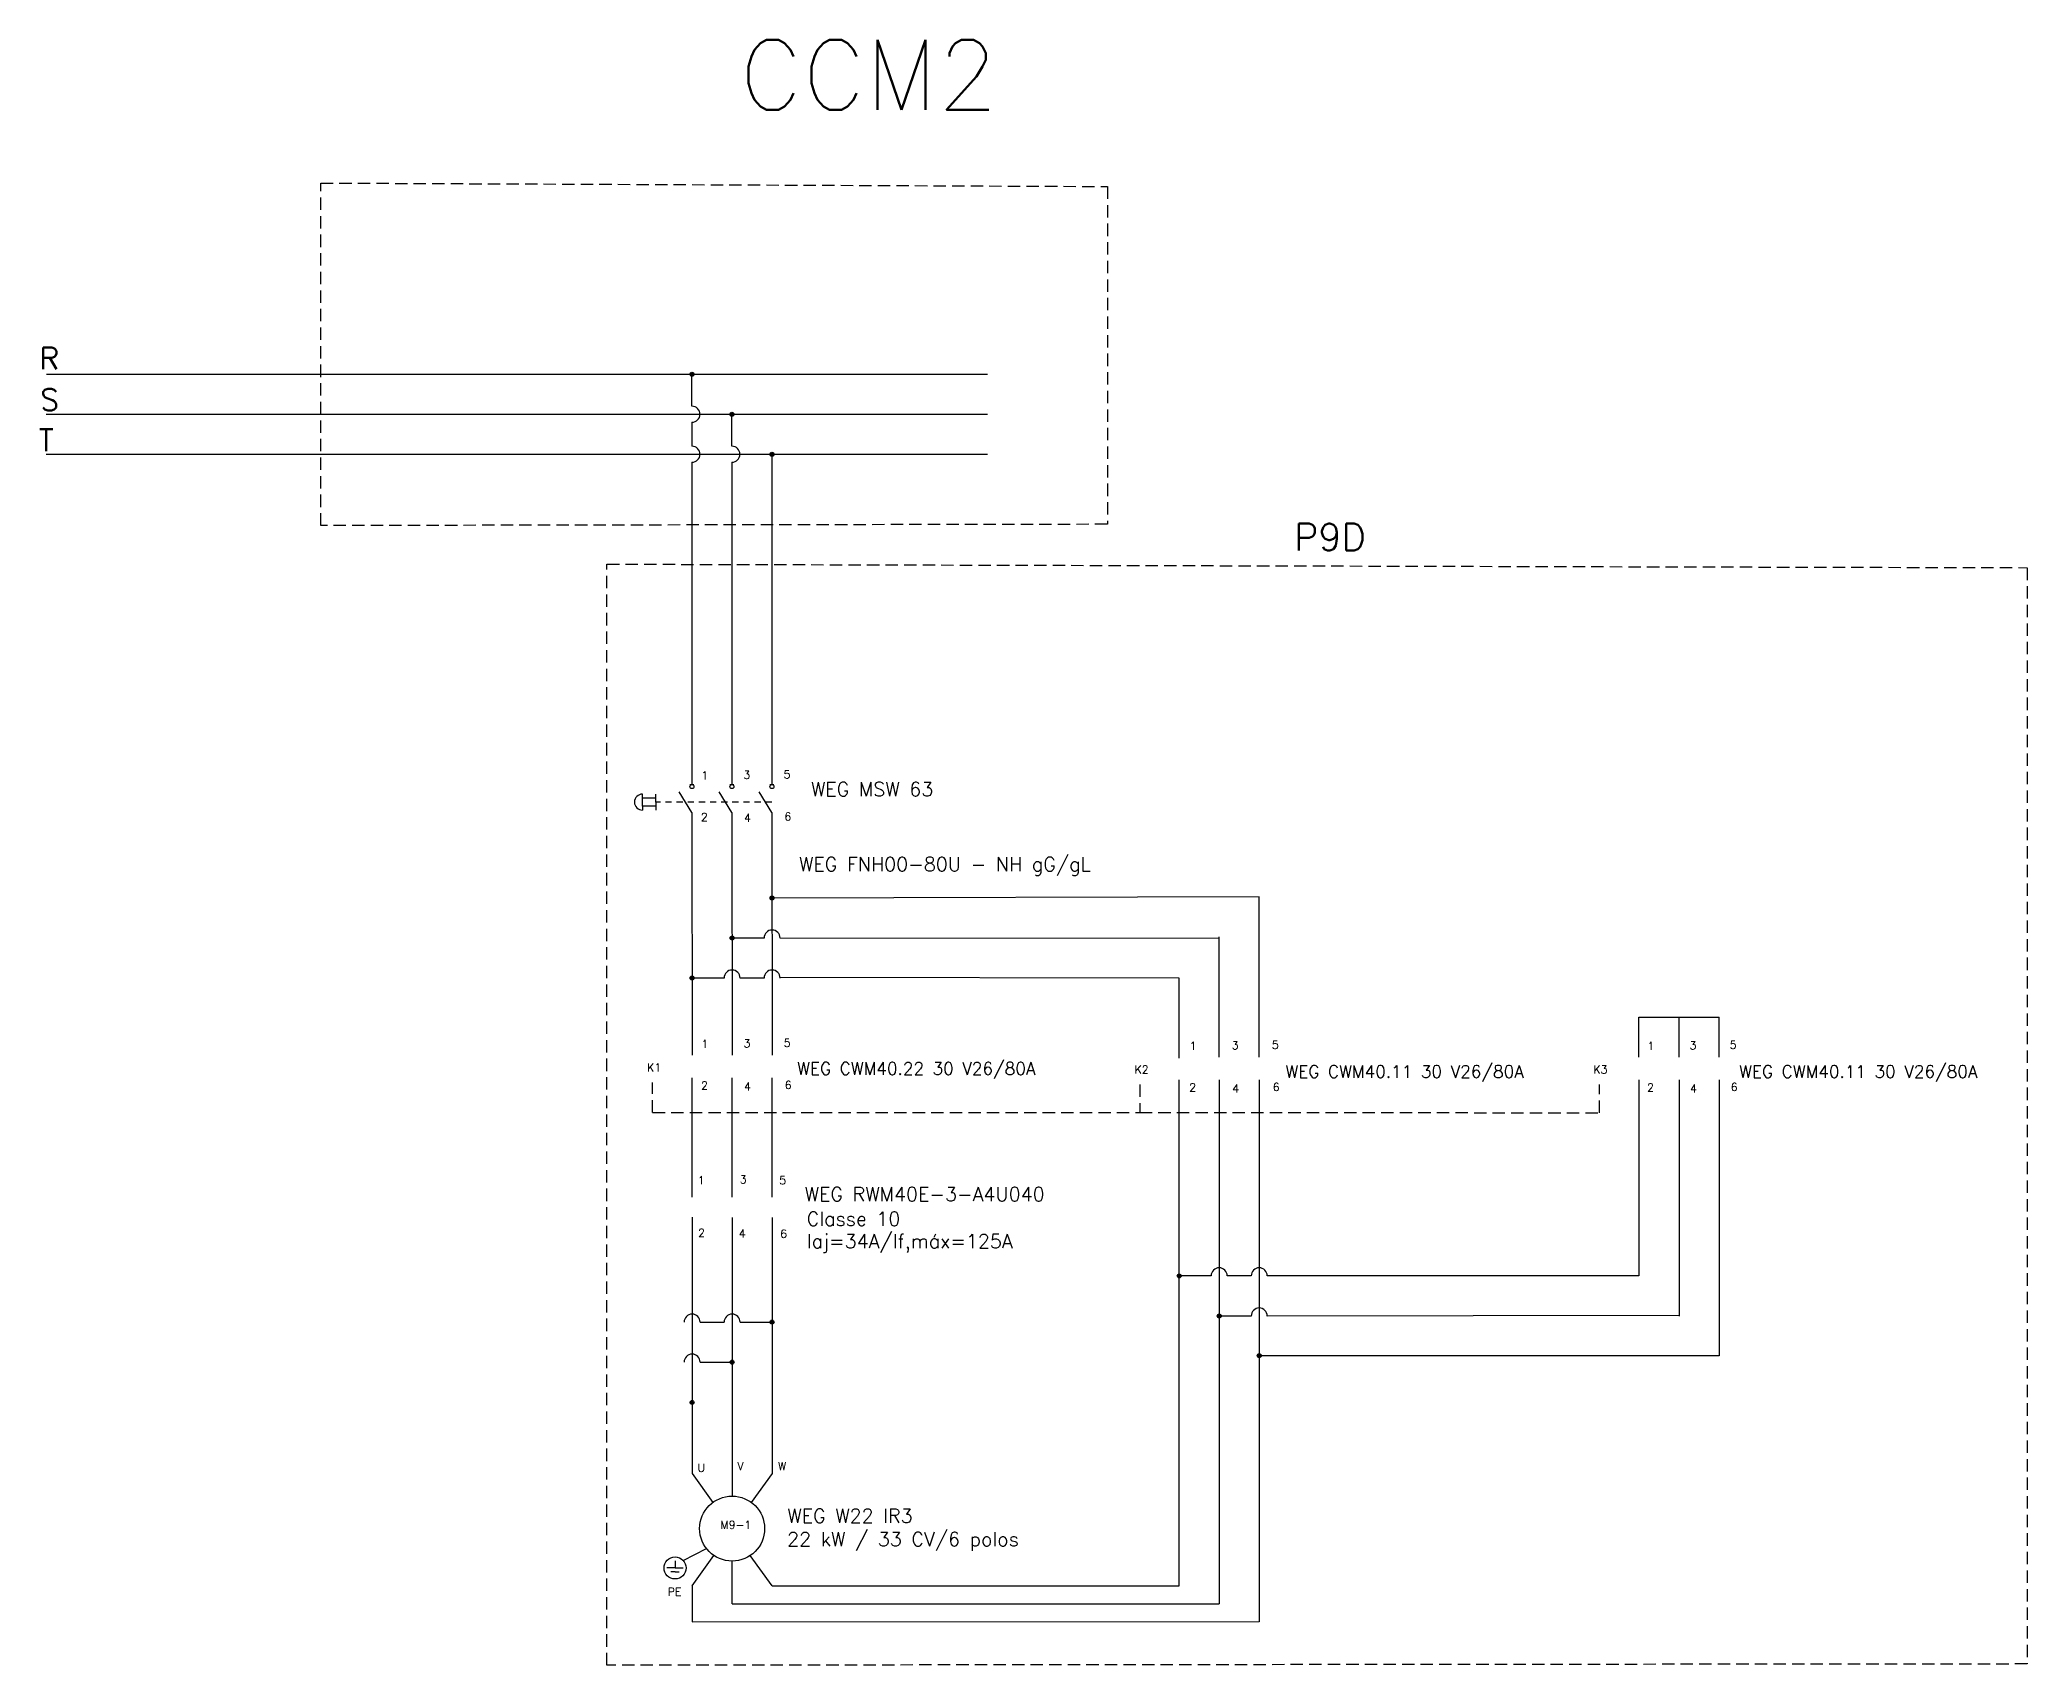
# Model space of a CAD drawing. Extents: x -646 to 641, y -139 to 322.
# Drawn here: x 5.21 to 45.34, y 117.46 to 150.28 of the extents above; entities that cross this region are included whole.
import ezdxf

# ---------------------------------------------------------------- set-up
doc = ezdxf.new("R2010")
doc.units = 0
doc.header["$MEASUREMENT"] = 0
doc.linetypes.add('DASHED2', pattern=[0.375, 0.25, -0.125])
doc.linetypes.add('HIDDEN', pattern=[0.375, 0.25, -0.125])
for name, color, linetype in [('_COTAS', 4, 'Continuous'), ('ELET_TRIFILAR_TEXTO', 4, 'Continuous'), ('Eletrocalha', 7, 'Continuous'), ('INTERTRAVAMENTO', 6, 'HIDDEN')]:
    doc.layers.add(name, color=color, linetype=linetype)
doc.layers.add('ELET_TRIFILAR_DESENHO', color=5, linetype='Continuous', plot=False)
doc.styles.add('ROMANS', font='romans')

# ---------------------------------------------------------------- blocks, each defined once
blk = doc.blocks.new('Nome - Contatos')
at = {"layer": 'ELET_TRIFILAR_TEXTO', "linetype": 'Continuous', "char_height": 0.2, "attachment_point": 1, "style": 'ROMANS'}
for s, insert in [('3', (143.513, 124.19)), ('5', (144.518, 124.204)), ('1', (142.46, 124.177)), ('2', (142.451, 123.136)), ('4', (143.528, 123.114)), ('6', (144.54, 123.15))]:
    blk.add_mtext_dynamic_manual_height_columns(s, width=0.31166, gutter_width=1.901, heights=[0.262], dxfattribs=dict(at, insert=insert))
blk = doc.blocks.new('Nome - Termico')
at = {"layer": 'ELET_TRIFILAR_TEXTO', "linetype": 'Continuous', "char_height": 0.2, "attachment_point": 1, "style": 'ROMANS'}
for s, insert in [('1', (149.774, 110.74)), ('3', (150.822, 110.762)), ('5', (151.809, 110.74)), ('2', (149.782, 109.425)), ('4', (150.799, 109.41)), ('6', (151.832, 109.402))]:
    blk.add_mtext_dynamic_manual_height_columns(s, width=0.31166, gutter_width=1.901, heights=[0.262], dxfattribs=dict(at, insert=insert))

msp = doc.modelspace()

# ---------------------------------------------------------------- hatches: boundary and pattern name
at = {"layer": 'ELET_TRIFILAR_DESENHO', "linetype": 'Continuous'}
h = msp.add_hatch(color=256, dxfattribs=at)
h.dxf.hatch_style = 1
h.paths.add_polyline_path([(18.419, 143.526, 1), (18.338, 143.526, 1)])
h = msp.add_hatch(color=256, dxfattribs=at)
h.dxf.hatch_style = 1
h.paths.add_polyline_path([(19.227, 142.718, 1), (19.146, 142.718, 1)])
h = msp.add_hatch(color=256, dxfattribs=at)
h.dxf.hatch_style = 1
h.paths.add_polyline_path([(19.954, 141.91), (20.035, 141.91, 1)])
h.paths.add_polyline_path([(19.994, 141.91), (19.994, 141.87, 0.414214), (20.035, 141.91)])
h.paths.add_polyline_path([(19.994, 141.87), (19.994, 141.91), (19.954, 141.91, 0.414214)])
h = msp.add_hatch(color=256, dxfattribs=at)
h.dxf.hatch_style = 1
h.paths.add_polyline_path([(20.038, 132.949, 1), (19.957, 132.949, 1)])
h = msp.add_hatch(color=256, dxfattribs=at)
h.dxf.hatch_style = 1
h.paths.add_polyline_path([(19.23, 132.141, 1), (19.149, 132.141, 1)])
h = msp.add_hatch(color=256, dxfattribs=at)
h.dxf.hatch_style = 1
h.paths.add_polyline_path([(18.422, 131.333, 1), (18.341, 131.333, 1)])
h = msp.add_hatch(color=256, dxfattribs=at)
h.dxf.hatch_style = 1
h.paths.add_polyline_path([(28.258, 125.319, 1), (28.177, 125.319, 1)])
h = msp.add_hatch(color=256, dxfattribs=at)
h.dxf.hatch_style = 1
h.paths.add_polyline_path([(19.957, 124.384, -1), (20.038, 124.384, -1)])
h = msp.add_hatch(color=256, dxfattribs=at)
h.dxf.hatch_style = 1
h.paths.add_polyline_path([(29.066, 124.508, 1), (28.985, 124.508, 1)])
h = msp.add_hatch(color=256, dxfattribs=at)
h.dxf.hatch_style = 1
h.paths.add_polyline_path([(19.23, 123.576, 1), (19.149, 123.576, 1)])
h = msp.add_hatch(color=256, dxfattribs=at)
h.dxf.hatch_style = 1
h.paths.add_polyline_path([(29.874, 123.707, 1), (29.793, 123.707, 1)])
h = msp.add_hatch(color=256, dxfattribs=at)
h.dxf.hatch_style = 1
h.paths.add_polyline_path([(18.422, 122.762, 1), (18.341, 122.762, 1)])

# ---------------------------------------------------------------- linework, layer by layer
for p, q in [((5.343, 143.526), (12.719, 143.526)), ((12.719, 143.526), (24.349, 143.526)), ((18.379, 142.88), (18.379, 143.526)), ((5.336, 142.718), (12.719, 142.718)), ((12.719, 142.718), (24.349, 142.718)), ((18.379, 142.556), (18.379, 142.072)), ((19.186, 142.072), (19.186, 142.718)), ((5.336, 141.91), (12.719, 141.91)), ((12.719, 141.91), (24.349, 141.91)), ((18.379, 141.748), (18.379, 139.263)), ((19.186, 141.748), (19.186, 139.241)), ((19.994, 141.91), (19.994, 139.263)), ((18.379, 139.263), (18.379, 135.24)), ((19.994, 139.263), (19.994, 135.24)), ((19.186, 139.241), (19.186, 135.24)), ((18.379, 134.676), (18.121, 135.096)), ((18.338, 135.24), (18.42, 135.24)), ((19.186, 134.676), (18.928, 135.096)), ((19.146, 135.24), (19.227, 135.24)), ((19.994, 134.676), (19.736, 135.096)), ((19.954, 135.24), (20.035, 135.24)), ((18.379, 134.676), (18.382, 129.778)), ((19.186, 134.676), (19.19, 129.778)), ((19.994, 134.676), (19.997, 129.778)), ((19.19, 126.905), (19.19, 129.317)), ((19.997, 126.905), (19.997, 129.317)), ((18.382, 126.506), (18.382, 122.271)), ((19.19, 126.496), (19.19, 121.814)), ((19.997, 126.496), (19.997, 122.271)), ((18.382, 122.271), (18.382, 121.328)), ((19.997, 122.271), (19.997, 121.328)), ((19.19, 121.814), (19.19, 120.87)), ((18.382, 121.328), (18.804, 120.745)), ((19.997, 121.328), (19.575, 120.745)), ((18.2, 119.571), (18.672, 119.812)), ((18.382, 119.062), (18.819, 119.673)), ((19.997, 119.062), (19.554, 119.67)), ((18.038, 119.42), (17.875, 119.42)), ((18.038, 119.344), (17.956, 119.344)), ((18.038, 119.564), (18.038, 119.42)), ((18.038, 119.42), (18.2, 119.42)), ((18.038, 119.344), (18.119, 119.344)), ((19.19, 118.698), (19.191, 119.559))]:
    msp.add_line(p, q, dxfattribs=at)
at = {"layer": 'ELET_TRIFILAR_DESENHO', "color": 254, "linetype": 'Continuous', "true_color": 0xcecce6}
for p, q in [((17.381, 134.967), (17.381, 135.048)), ((17.647, 134.967), (17.381, 134.967)), ((17.381, 134.805), (17.381, 134.967)), ((17.647, 134.886), (17.647, 135.048)), ((17.647, 134.886), (17.647, 134.724)), ((17.647, 134.805), (17.381, 134.805)), ((17.381, 134.805), (17.381, 134.724))]:
    msp.add_line(p, q, dxfattribs=at)
at = {"layer": 'ELET_TRIFILAR_DESENHO', "color": 254, "linetype": 'DASHED2', "ltscale": 0.5, "true_color": 0xcecce6}
msp.add_line((19.994, 134.886), (17.647, 134.886), dxfattribs=at)
at = {"layer": 'ELET_TRIFILAR_DESENHO', "linetype": 'HIDDEN'}
for points in [[(10.883, 147.388), (26.767, 147.317), (26.767, 140.496), (10.883, 140.47)], [(16.663, 139.691), (45.342, 139.62), (45.342, 117.481), (16.663, 117.455)]]:
    msp.add_lwpolyline(points, close=True, dxfattribs=at)
at = {"layer": 'ELET_TRIFILAR_DESENHO', "linetype": 'Continuous'}
for points in [[(29.833, 132.97), (19.997, 132.949)], [(29.833, 129.738), (29.833, 132.97)], [(19.836, 132.141), (19.19, 132.141)], [(29.025, 132.131), (20.159, 132.141)], [(29.025, 129.738), (29.025, 132.162)], [(19.028, 131.333), (18.382, 131.333)], [(19.836, 131.333), (19.351, 131.333)], [(28.218, 129.717), (28.218, 131.333), (20.159, 131.342)], [(37.502, 129.738), (37.502, 130.546), (39.118, 130.546)], [(38.31, 129.738), (38.31, 130.546)], [(39.118, 129.738), (39.118, 130.546)], [(18.382, 126.91), (18.382, 129.317)], [(19.997, 119.062), (28.218, 119.062), (28.218, 129.277)], [(29.025, 129.277), (29.025, 118.698)], [(29.833, 129.277), (29.833, 118.335)], [(37.502, 129.277), (37.502, 125.319)], [(38.31, 129.277), (38.31, 124.508)], [(39.118, 129.277), (39.118, 123.707)], [(28.864, 125.319), (28.218, 125.319)], [(29.672, 125.319), (29.187, 125.319)], [(37.502, 125.319), (29.995, 125.319)], [(29.672, 124.508), (29.025, 124.508)], [(38.31, 124.517), (29.995, 124.508)], [(18.543, 124.384), (19.028, 124.384)], [(19.351, 124.384), (19.997, 124.384)], [(39.118, 123.707), (29.833, 123.707)], [(18.543, 123.576), (19.19, 123.576)], [(18.382, 119.062), (18.382, 118.335), (29.833, 118.336)], [(19.19, 118.698), (29.025, 118.698)]]:
    msp.add_lwpolyline(points, dxfattribs=at)
for centre, radius in [((18.379, 143.526), 0.0404), ((19.186, 142.718), 0.0404), ((19.994, 141.91), 0.0404), ((18.379, 135.199), 0.0404), ((19.186, 135.199), 0.0404), ((19.994, 135.199), 0.0404), ((19.997, 132.949), 0.0404), ((19.19, 132.141), 0.0404), ((18.382, 131.333), 0.0404), ((28.218, 125.319), 0.0404), ((19.997, 124.384), 0.0404), ((29.025, 124.508), 0.0404), ((19.19, 123.576), 0.0404), ((29.833, 123.707), 0.0404), ((18.382, 122.762), 0.0404), ((19.19, 120.215), 0.656), ((18.038, 119.42), 0.222)]:
    msp.add_circle(centre, radius, dxfattribs=at)
for centre, start, end in [((18.379, 142.718), 270, 90), ((18.379, 141.91), 270, 90), ((19.186, 141.91), 270, 90), ((19.997, 132.141), 0, 180), ((19.19, 131.333), 0, 180), ((19.997, 131.333), 0, 180), ((29.025, 125.319), 0, 180), ((29.833, 125.319), 0, 180), ((18.382, 124.384), 0, 180), ((19.19, 124.384), 0, 180), ((29.833, 124.508), 0, 180), ((18.382, 123.576), 0, 180)]:
    msp.add_arc(centre, 0.162, start, end, dxfattribs=at)
at = {"layer": 'ELET_TRIFILAR_DESENHO', "color": 254, "linetype": 'Continuous', "true_color": 0xcecce6}
msp.add_arc((17.381, 134.886), 0.162, 90, 270, dxfattribs=at)
at = {"layer": 'Eletrocalha', "color": 6, "linetype": 'DASHED2'}
for points in [[(27.421, 129.184), (27.421, 128.618), (36.703, 128.613), (36.706, 129.184)], [(17.585, 128.62), (17.585, 128.62), (27.421, 128.618), (27.421, 128.618)]]:
    msp.add_lwpolyline(points, dxfattribs=at)
at = {"layer": 'INTERTRAVAMENTO', "linetype": 'HIDDEN'}
msp.add_line((17.585, 128.62), (17.585, 129.223), dxfattribs=at)

# ---------------------------------------------------------------- block references
at = {"layer": '_COTAS', "linetype": 'Continuous', "xscale": 0.8079180569963671, "yscale": 0.8079180569963671, "zscale": 0.8079180569963671}
for name, p in [('Nome - Contatos', (-96.529, 35.18)), ('Nome - Contatos', (-96.526, 29.759)), ('Nome - Contatos', (-86.669, 29.719)), ('Nome - Contatos', (-77.424, 29.719)), ('Nome - Termico', (-102.507, 37.861))]:
    msp.add_blockref(name, p, dxfattribs=at)

# ---------------------------------------------------------------- texts
at = {"layer": 'ELET_TRIFILAR_TEXTO', "style": 'ROMANS'}
for s, height, p in [('CCM2', 1.4139, (19.341, 148.867)), ('P9D', 0.5457, (30.537, 139.966)), ('WEG MSW 63      ', 0.28277, (20.78, 135.004)), ('WEG FNH00-80U - NH gG/gL  ', 0.28277, (20.54, 133.491)), ('WEG CWM40.22 30 V26/80A', 0.25, (20.505, 129.381)), ('WEG CWM40.11 30 V26/80A', 0.25, (30.365, 129.32)), ('WEG CWM40.11 30 V26/80A', 0.25, (39.526, 129.32)), ('WEG RWM40E-3-A4U040    ', 0.28277, (20.653, 126.829)), ('Iaj=34A/If,máx=125A ', 0.28277, (20.699, 125.875)), ('WEG W22 IR3', 0.28277, (20.303, 120.331)), ('22 kW / 33 CV/6 polos', 0.28277, (20.302, 119.86))]:
    msp.add_text(s, height=height, dxfattribs=at).set_placement(p)
at = {"layer": 'ELET_TRIFILAR_TEXTO', "linetype": 'Continuous', "attachment_point": 1, "style": 'ROMANS'}
for s, width, heights, insert, char_height in [('R', 0.45782, [0.385], (5.205, 144.068), 0.441), ('S', 0.45782, [0.385], (5.219, 143.234), 0.441), ('T', 0.45782, [0.385], (5.191, 142.417), 0.441), ('K1', 0.45782, [0.385], (17.473, 129.608), 0.1616), ('K2', 0.45782, [0.385], (27.317, 129.567), 0.1616), ('K3', 0.45782, [0.385], (36.581, 129.567), 0.1616), ('U', 0.45782, [0.385], (18.491, 121.525), 0.162), ('V', 0.45782, [0.385], (19.298, 121.559), 0.162), ('W', 0.45782, [0.385], (20.118, 121.559), 0.162), ('M9-1', 0.51858, [0.563], (18.954, 120.372), 0.1616), ('PE', 0.45782, [0.385], (17.889, 119.021), 0.1616)]:
    msp.add_mtext_dynamic_manual_height_columns(s, width=width, gutter_width=2.793, heights=heights, dxfattribs=dict(at, insert=insert, char_height=char_height))
at = {"layer": 'ELET_TRIFILAR_TEXTO', "linetype": 'Continuous', "insert": (20.697, 126.609), "char_height": 0.28277, "width": 5.65415, "attachment_point": 1, "style": 'ROMANS'}
msp.add_mtext('Classe 10     ', dxfattribs=at)

doc.saveas('drawing.dxf')
